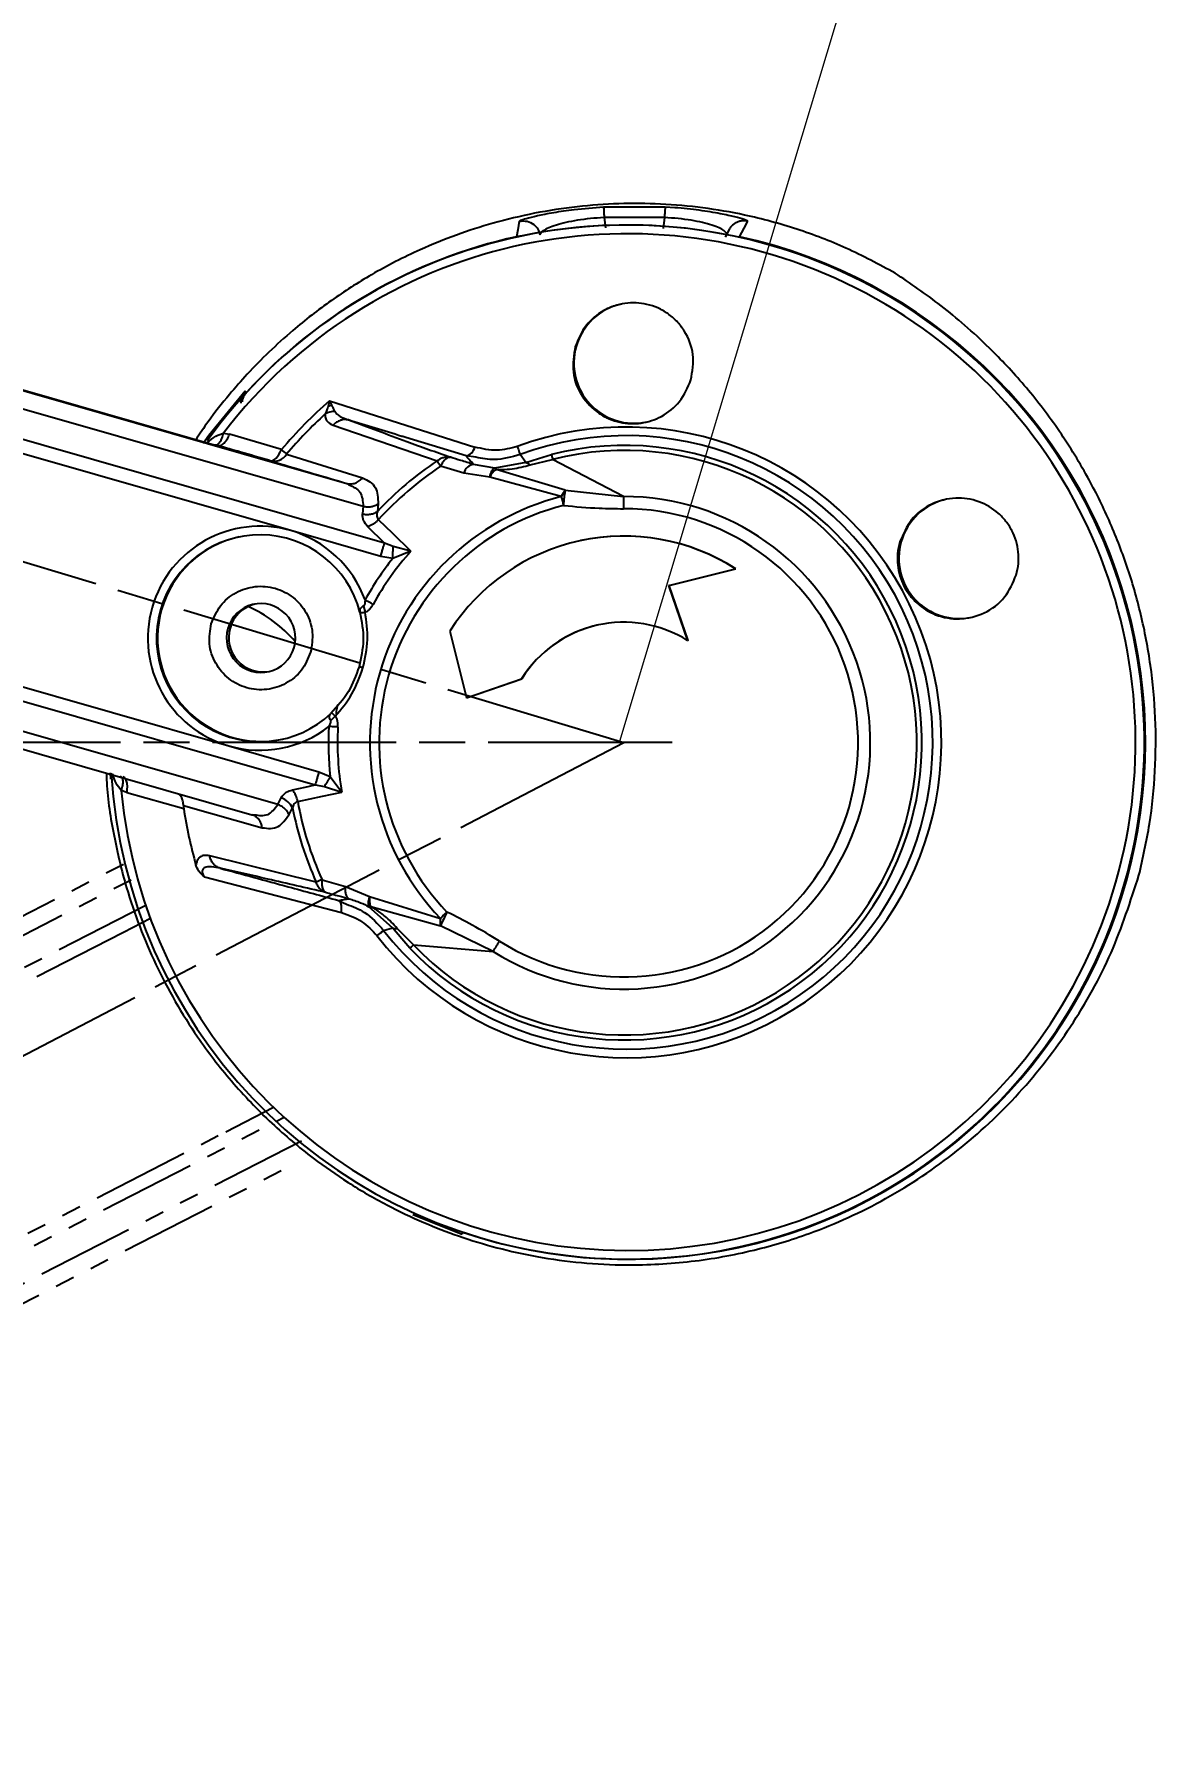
# Model space of a CAD drawing. Header units: millimetres. Extents: x 1486 to 4728, y 464 to 2757.
# Drawn here: x 4266.1 to 4339.3, y 1033.1 to 1144 of the extents above; entities that cross this region are included whole.
import ezdxf

# ---------------------------------------------------------------- set-up
doc = ezdxf.new("R2010")
doc.units = ezdxf.units.MM
doc.linetypes.add('AM_ISO08W050', pattern=[18, 12, -1.5, 3, -1.5])
doc.linetypes.add('PHANTOM', pattern=[12.7, 6.35, -1.27, 1.27, -1.27, 1.27, -1.27])
for name, color, linetype, lineweight in [('AM_5', 3, 'Continuous', 25), ('AM_7', 4, 'AM_ISO08W050', 25), ('标注', 3, 'Continuous', 13)]:
    doc.layers.add(name, color=color, linetype=linetype, lineweight=lineweight)
doc.styles.add('SLDTEXTSTYLE1', font='txt.shx', dxfattribs={"width": 0.7, "bigfont": 'gbcbig.shx'})
doc.dimstyles.new('SLDDIMSTYLE12$0', dxfattribs={"dimtxt": 12, "dimasz": 10, "dimexe": 0, "dimexo": 0.0625, "dimgap": 0.875, "dimtad": 1, "dimdec": 1, "dimlfac": 1.8, "dimrnd": 1e-09, "dimzin": 12, "dimdsep": 46, "dimtxsty": 'SLDTEXTSTYLE1', "dimcen": 0.09, "dimdle": 8.16, "dimclrd": 3, "dimclre": 3, "dimadec": 0, "dimazin": 3, "dimtfac": 1, "dimtdec": 1, "dimtofl": 0, "dimtmove": 0, "dimatfit": 3, "dimfxl": 0, "dimfrac": 2, "dimtolj": 1, "dimlwd": 5, "dimlwe": 5, "dimarcsym": 0})
doc.dimstyles.new('SLDDIMSTYLE12$2', dxfattribs={"dimtxt": 12, "dimasz": 10, "dimexe": 0, "dimexo": 0.0625, "dimgap": 0.875, "dimtad": 1, "dimdec": 1, "dimlfac": 1.8, "dimrnd": 1e-09, "dimzin": 12, "dimdsep": 46, "dimtxsty": 'SLDTEXTSTYLE1', "dimcen": 0.09, "dimdle": 8.16, "dimclrd": 3, "dimclre": 3, "dimadec": 0, "dimazin": 3, "dimtfac": 1, "dimtdec": 1, "dimtofl": 0, "dimtmove": 0, "dimatfit": 3, "dimfxl": 0, "dimfrac": 2, "dimtolj": 1, "dimlwd": 5, "dimlwe": 5, "dimarcsym": 0})

# ---------------------------------------------------------------- blocks, each defined once
blk = doc.blocks.new('*D67')
at = {"layer": 'Defpoints', "color": 0, "transparency": 16777216}
for p in [(4000.29, 1189.37), (4001.71, 1108.29), (4304.56, 1097.73), (4304.56, 1097.73), (4022.95, 950.95)]:
    blk.add_point(p, dxfattribs=at)
at = {"layer": '标注', "color": 3, "linetype": 'Continuous', "lineweight": 5, "transparency": 16777216}
blk.add_arc((4304.56, 1097.73), 303.03, 165.1292, 205.6373, dxfattribs=at)
at = {"layer": '标注', "color": 3, "transparency": 16777216}
for points in [[(4010.08, 1175.95), (4013.28, 1175.04), (4014.4, 1185.12)], [(4032.85, 967.36), (4029.87, 965.87), (4035.84, 957.67)]]:
    blk.add_solid(points, dxfattribs=at)
at = {"layer": '标注', "color": 0, "transparency": 16777216, "insert": (4008.71, 1069.85), "char_height": 10, "attachment_point": 5, "rotation": 275.3833, "style": 'SLDTEXTSTYLE1'}
blk.add_mtext('\\A1;60%%D', dxfattribs=at)
blk = doc.blocks.new('*D68')
at = {"layer": 'AM_5', "color": 3, "lineweight": 5, "transparency": 16777216}
blk.add_line((4054, 1097.76), (4052.54, 1097.76), dxfattribs=at)
at = {"layer": 'AM_5', "color": 3, "linetype": 'Continuous', "lineweight": 5, "transparency": 16777216}
blk.add_arc((4304.46, 1097.76), 251.91, 165.5129, 177.7254, dxfattribs=at)
at = {"layer": 'AM_5', "color": 3, "transparency": 16777216}
for points in [[(4058.95, 1161.23), (4062.16, 1160.33), (4063.25, 1170.41)], [(4054.41, 1107.72), (4051.07, 1107.79), (4052.54, 1097.76)]]:
    blk.add_solid(points, dxfattribs=at)
at = {"layer": 'Defpoints', "color": 0, "transparency": 16777216}
for p in [(4000.29, 1189.37), (4057.32, 1146.58), (4054.06, 1097.76), (4304.56, 1097.73), (4307.71, 1097.76)]:
    blk.add_point(p, dxfattribs=at)
at = {"layer": 'AM_5', "color": 0, "transparency": 16777216, "insert": (4048.43, 1135.48), "char_height": 12, "attachment_point": 5, "rotation": 81.6192, "style": 'SLDTEXTSTYLE1'}
blk.add_mtext('\\A1;15%%D', dxfattribs=at)
blk = doc.blocks.new('*D55')
at = {"layer": 'AM_5', "color": 3, "linetype": 'Continuous', "lineweight": 5, "transparency": 16777216}
for p, q in [((4067.63, 1170.33), (4085.06, 1228.19)), ((4312.48, 1159.69), (4094.63, 1225.3))]:
    blk.add_line(p, q, dxfattribs=at)
at = {"layer": 'AM_5', "color": 3, "lineweight": 5, "transparency": 16777216}
blk.add_line((4304.3, 1097.84), (4322.06, 1156.81), dxfattribs=at)
at = {"layer": 'AM_5', "color": 3, "transparency": 16777216}
for points in [[(4095.11, 1226.9), (4094.15, 1223.71), (4085.06, 1228.19)], [(4312.96, 1161.29), (4312, 1158.09), (4322.06, 1156.81)]]:
    blk.add_solid(points, dxfattribs=at)
at = {"layer": 'Defpoints', "color": 0, "transparency": 16777216}
for p in [(4085.06, 1228.19), (4067.61, 1170.27), (4304.28, 1097.78)]:
    blk.add_point(p, dxfattribs=at)
at = {"layer": 'AM_5', "color": 0, "transparency": 16777216, "insert": (4205.54, 1199.08), "char_height": 12, "attachment_point": 5, "rotation": 343.2384, "style": 'SLDTEXTSTYLE1'}
blk.add_mtext('\\A1;225', dxfattribs=at)

msp = doc.modelspace()

# ---------------------------------------------------------------- linework, layer by layer
at = {"color": 7, "linetype": 'Continuous', "lineweight": 25}
for p, q in [((4303.245, 1132.706), (4301.317, 1132.531)), ((4307.267, 1132.706), (4303.245, 1132.706)), ((4307.89, 1132.663), (4307.267, 1132.706)), ((4297.806, 1131.819), (4297.741, 1131.78)), ((4307.213, 1132.012), (4303.278, 1132.012)), ((4303.278, 1132.012), (4303.364, 1131.353)), ((4307.213, 1132.012), (4307.129, 1131.305)), ((4312.648, 1131.779), (4312.418, 1131.889)), ((4297.708, 1130.774), (4297.693, 1130.77)), ((4301.454, 1123.61), (4301.388, 1123.596)), ((4262.68, 1121.485), (4286.474, 1114.662)), ((4277.972, 1117.115), (4262.709, 1121.492)), ((4262.336, 1120.397), (4287.548, 1113.167)), ((4285.354, 1120.054), (4285.257, 1119.696)), ((4285.354, 1120.054), (4294.838, 1117.038)), ((4285.354, 1120.054), (4285.507, 1119.76)), ((4288.942, 1110.765), (4261.784, 1118.553)), ((4285.588, 1118.466), (4292.375, 1116.13)), ((4282.815, 1111.583), (4261.531, 1117.687)), ((4277.371, 1117.287), (4277.387, 1117.335)), ((4277.865, 1117.172), (4278.06, 1117.134)), ((4278.06, 1117.134), (4277.972, 1117.115)), ((4278.434, 1117.952), (4278.823, 1117.871)), ((4282.212, 1116.868), (4278.823, 1117.871)), ((4294.262, 1116.456), (4290.325, 1117.657)), ((4281.463, 1116.148), (4281.753, 1116.062)), ((4282.552, 1116.575), (4287.504, 1115.024)), ((4294.905, 1116.373), (4294.262, 1116.456)), ((4296.134, 1115.654), (4294.746, 1115.907)), ((4298.162, 1116.021), (4296.134, 1115.654)), ((4298.162, 1116.021), (4297.788, 1116.55)), ((4298.162, 1116.021), (4298.998, 1116.284)), ((4298.45, 1115.871), (4299.913, 1116.231)), ((4298.998, 1116.284), (4299.84, 1116.549)), ((4304.548, 1113.808), (4299.913, 1116.231)), ((4294.12, 1115.339), (4292.6, 1115.783)), ((4295.814, 1115.064), (4294.12, 1115.339)), ((4300.481, 1113.803), (4295.814, 1115.064)), ((4300.742, 1114.212), (4296.224, 1115.582)), ((4286.474, 1114.662), (4286.603, 1114.575)), ((4286.474, 1114.662), (4286.745, 1114.629)), ((4286.728, 1114.632), (4286.711, 1114.576)), ((4300.742, 1114.212), (4304.548, 1113.808)), ((4287.548, 1113.167), (4287.499, 1112.667)), ((4288.523, 1113.326), (4288.486, 1112.838)), ((4288.689, 1109.899), (4282.815, 1111.583)), ((4288.942, 1110.765), (4287.853, 1111.833)), ((4289.505, 1110.535), (4288.942, 1110.765)), ((4290.656, 1110.232), (4289.505, 1110.535)), ((4301.733, 1110.926), (4301.722, 1110.924)), ((4322.668, 1110.863), (4322.579, 1110.844)), ((4289.481, 1109.768), (4288.689, 1109.899)), ((4290.656, 1110.232), (4289.481, 1109.768)), ((4307.507, 1107.999), (4311.858, 1109.084)), ((4307.518, 1108.002), (4311.869, 1109.086)), ((4311.869, 1109.086), (4311.858, 1109.084)), ((4307.518, 1108.002), (4307.507, 1107.999)), ((4308.748, 1104.396), (4307.507, 1107.999)), ((4308.759, 1104.398), (4307.518, 1108.002)), ((4274.317, 1106.416), (4274.384, 1106.43)), ((4287.332, 1106.299), (4287.367, 1106.22)), ((4287.569, 1106.656), (4287.674, 1106.253)), ((4278.709, 1105.19), (4278.855, 1105.221)), ((4293.204, 1105.023), (4294.289, 1100.672)), ((4257.5, 1103.628), (4278.784, 1097.525)), ((4308.759, 1104.398), (4308.748, 1104.396)), ((4257.257, 1102.764), (4284.415, 1094.976)), ((4294.289, 1100.672), (4297.892, 1101.913)), ((4294.3, 1100.674), (4297.903, 1101.915)), ((4297.903, 1101.915), (4297.892, 1101.913)), ((4281.967, 1093.701), (4256.755, 1100.931)), ((4294.3, 1100.674), (4294.289, 1100.672)), ((4256.478, 1099.857), (4280.286, 1093.03)), ((4285.729, 1099.47), (4285.426, 1099.185)), ((4278.784, 1097.525), (4284.659, 1095.84)), ((4271.028, 1095.759), (4271.055, 1095.35)), ((4284.415, 1094.976), (4285.014, 1094.871)), ((4284.659, 1095.84), (4285.399, 1095.532)), ((4285.014, 1094.871), (4286.15, 1094.514)), ((4285.399, 1095.532), (4286.15, 1094.514)), ((4272.118, 1094.484), (4271.746, 1094.625)), ((4272.118, 1094.484), (4275.834, 1093.433)), ((4281.967, 1093.701), (4282.189, 1094.146)), ((4275.818, 1093.626), (4280.955, 1092.185)), ((4280.273, 1093.034), (4280.438, 1093.037)), ((4280.531, 1092.975), (4280.512, 1092.92)), ((4282.709, 1093.048), (4282.935, 1093.476)), ((4284.488, 1088.622), (4277.528, 1090.356)), ((4277.178, 1088.976), (4286.123, 1086.645)), ((4284.861, 1088.793), (4286.384, 1088.357)), ((4286.384, 1088.357), (4287.964, 1087.687)), ((4337.249, 1088.476), (4337.233, 1088.472)), ((4286.027, 1087.362), (4285.941, 1087.435)), ((4285.941, 1087.435), (4286.466, 1087.193)), ((4289.453, 1085.647), (4287.925, 1087.025)), ((4287.964, 1087.687), (4292.586, 1086.266)), ((4288.039, 1087.035), (4292.591, 1085.785)), ((4273.659, 1086.256), (4271.9, 1085.352)), ((4288.88, 1085.481), (4289.453, 1085.647)), ((4290.065, 1084.933), (4289.453, 1085.647)), ((4290.826, 1084.538), (4289.775, 1085.617)), ((4290.597, 1084.313), (4290.065, 1084.933)), ((4296.032, 1084.108), (4292.591, 1085.785)), ((4290.826, 1084.538), (4296.032, 1084.108)), ((4278.581, 1072.343), (4281.69, 1073.939)), ((4290.784, 1066.943), (4294.015, 1065.661)), ((4294.026, 1065.789), (4294.023, 1065.783)), ((4311.891, 1064.78), (4311.907, 1064.784))]:
    msp.add_line(p, q, dxfattribs=at)
at = {"color": 7, "linetype": 'PHANTOM', "lineweight": 25}
for p, q in [((4250.441, 1078.794), (4272.461, 1090.101)), ((4250.936, 1077.765), (4272.782, 1088.983)), ((4273.355, 1087.114), (4251.795, 1076.043)), ((4271.9, 1085.352), (4252.203, 1075.238)), ((4259.298, 1061.432), (4282.384, 1073.286)), ((4258.884, 1062.229), (4278.581, 1072.343)), ((4283.518, 1071.732), (4260.186, 1059.752)), ((4260.719, 1058.779), (4282.752, 1070.093))]:
    msp.add_line(p, q, dxfattribs=at)
at = {"color": 7, "linetype": 'Continuous', "lineweight": 25, "flags": 128}
for points in [[(4297.741, 1131.78), (4297.636, 1131.214), (4297.553, 1130.769)], [(4312.117, 1130.769), (4312.414, 1131.335), (4312.648, 1131.779)], [(4297.81, 1130.795), (4297.777, 1130.795), (4297.553, 1130.769)], [(4311.432, 1131.242), (4311.191, 1130.785), (4311.171, 1130.748)], [(4279.844, 1120.679), (4277.478, 1117.784), (4277.112, 1117.272)], [(4279.92, 1120.592), (4279.877, 1120.641), (4279.844, 1120.679)], [(4281.463, 1116.148), (4281.555, 1116.14), (4281.653, 1116.163), (4281.754, 1116.217), (4281.856, 1116.301), (4281.956, 1116.411), (4282.05, 1116.545), (4282.136, 1116.699), (4282.212, 1116.868)], [(4290.656, 1110.232), (4289.476, 1111.387), (4288.548, 1112.296)], [(4282.928, 1094.656), (4283.761, 1094.835), (4284.415, 1094.976)], [(4283.273, 1093.897), (4284.885, 1094.243), (4286.15, 1094.514)], [(4294.023, 1065.783), (4294.019, 1065.715), (4294.015, 1065.661)]]:
    msp.add_lwpolyline(points, dxfattribs=at)
at = {"color": 7, "linetype": 'Continuous', "lineweight": 25}
for centre, radius, start, end in [((4304.792, 1097.776), 33.749, 343.99795, 144.37216), ((4304.806, 1097.779), 33.75, 343.99967, 102.14019), ((4304.783, 1097.774), 33.187, 185.44631, 142.55572), ((4304.835, 1097.788), 33.776, 102.44988, 137.53256), ((4304.835, 1097.785), 33.778, 251.33315, 77.54961), ((4305.239, 1122.525), 3.937, 102.14289, 164.00219), ((4305.239, 1122.525), 3.937, 163.99967, 282.14019), ((4304.761, 1097.771), 29.55, 131.05303, 139.73783), ((4304.756, 1097.77), 29.098, 132.57575, 139.73778), ((4285.689, 1118.116), 1.245, 89.51081, 119.80629), ((4285.802, 1118.075), 1.71, 99.92431, 108.57758), ((4304.71, 1097.758), 20.585, 217.80792, 110.19454), ((4304.701, 1097.756), 20.025, 217.80792, 110.19454), ((4304.613, 1097.737), 19.408, 223.76375, 104.2387), ((4294.067, 1117.224), 0.793, 284.25693, 346.38415), ((4281.706, 1117.132), 1.013, 256.13749, 326.65871), ((4255.687, 1085.76), 40.882, 48.9186, 49.54784), ((4304.611, 1097.738), 22.091, 123.62673, 136.87996), ((4304.606, 1097.736), 19.081, 223.76387, 104.23864), ((4320.23, 1133.991), 33.09, 212.6677, 213.38343), ((4294.878, 1115.133), 0.785, 99.68998, 164.75306), ((4304.606, 1097.737), 21.676, 123.6355, 137.80261), ((4296.896, 1114.629), 1.166, 125.1911, 158.08506), ((4304.575, 1097.729), 16.587, 104.28896, 223.71352), ((4304.576, 1097.729), 16.079, 237.90451, 90.09862), ((4301.867, 1113.209), 1.507, 138.28952, 156.79982), ((4393.491, 1136.888), 95.831, 193.93929, 194.29763), ((4326.453, 1109.778), 3.937, 102.14289, 164.00219), ((4304.574, 1097.728), 15.988, 104.28897, 223.71351), ((4304.573, 1097.728), 15.284, 237.90204, 90.10104), ((4280.8, 1104.554), 7.312, 74.0024, 254.00006), ((4280.799, 1104.554), 7.312, 19.98893, 73.99815), ((4280.805, 1104.556), 6.75, 14.63064, 164.00143), ((4280.872, 1104.57), 6.75, 102.1429, 164.00218), ((4304.561, 1097.727), 13.499, 57.28113, 147.28505), ((4304.573, 1097.729), 13.499, 57.2812, 102.14227), ((4326.453, 1109.778), 3.937, 163.99967, 282.14019), ((4304.59, 1097.733), 19.317, 141.46177, 151.14852), ((4304.588, 1097.732), 18.717, 138.10256, 151.14854), ((4217.611, 979.857), 145.215, 60.91799, 61.15396), ((4280.805, 1104.555), 6.75, 163.9984, 313.36529), ((4280.872, 1104.57), 6.75, 163.99975, 282.14011), ((4280.872, 1104.57), 2.25, 343.99745, 164.00009), ((4281.017, 1104.601), 2.25, 104.03604, 164.00205), ((4276.41, 1098.549), 8.855, 40.83204, 65.81779), ((4280.872, 1104.57), 2.25, 163.99745, 344.00009), ((4281.018, 1104.601), 2.25, 163.99943, 280.24751), ((4304.561, 1097.727), 7.874, 57.88144, 147.88541), ((4304.573, 1097.729), 7.874, 102.14271, 147.88527), ((4280.8, 1104.553), 7.312, 253.99862, 308.0114), ((4304.591, 1097.732), 19.318, 176.85372, 186.53999), ((4304.59, 1097.732), 18.719, 176.85373, 189.89901), ((4304.792, 1097.774), 33.748, 183.43897, 344.001), ((4281.755, 1092.913), 1.307, 25.50508, 70.60837), ((4281.578, 1093.585), 1.723, 10.4509, 38.42547), ((4304.609, 1097.736), 21.678, 190.19887, 204.3629), ((4304.762, 1097.769), 29.252, 188.52543, 195.91771), ((4304.613, 1097.737), 22.093, 191.12072, 204.365), ((4343.693, 959.223), 142.302, 114.42078, 114.58603), ((4304.808, 1097.777), 33.748, 282.14308, 344.002), ((4294.04, 1086.041), 1.471, 171.18744, 190.00395), ((4418.477, 955.433), 181.565, 133.70869, 133.89737), ((4345.607, 1061.063), 58.497, 154.02865, 154.99957)]:
    msp.add_arc(centre, radius, start, end, dxfattribs=at)
for points, knots in [([(4322.282, 1128.382), (4321.225, 1128.952), (4319.195, 1130.047), (4315.881, 1131.308), (4311.875, 1132.403), (4307.023, 1133.047), (4301.4, 1132.865), (4296.944, 1131.977), (4293.594, 1130.894), (4290.915, 1129.805), (4288.166, 1128.39), (4285.402, 1126.614), (4283.193, 1124.894), (4281.393, 1123.261), (4280.02, 1121.86), (4278.698, 1120.35), (4277.566, 1118.927), (4276.882, 1117.903), (4276.616, 1117.504)], [0, 0, 0, 0, 0.0716141, 0.1376427, 0.2038002, 0.3043716, 0.402157, 0.5046925, 0.5521038, 0.6009821, 0.6712151, 0.7340966, 0.7994339, 0.8433201, 0.8852981, 0.9222529, 0.9697109, 1, 1, 1, 1]), ([(4301.317, 1132.531), (4300.855, 1132.466), (4299.919, 1132.334), (4298.877, 1132.118), (4298.113, 1131.928), (4297.909, 1131.856), (4297.806, 1131.819)], [0, 0, 0, 0, 0.2467046, 0.4997683, 0.7468748, 1, 1, 1, 1]), ([(4303.245, 1132.706), (4303.245, 1132.695), (4303.245, 1132.671), (4303.252, 1132.52), (4303.263, 1132.299), (4303.273, 1132.106), (4303.278, 1132.012)], [0, 0, 0, 0, 0.244843, 0.5001263, 0.7553423, 1, 1, 1, 1]), ([(4307.267, 1132.706), (4307.265, 1132.694), (4307.261, 1132.67), (4307.249, 1132.519), (4307.233, 1132.301), (4307.22, 1132.108), (4307.214, 1132.012)], [0, 0, 0, 0, 0.2506754, 0.4980464, 0.7510697, 1, 1, 1, 1]), ([(4312.418, 1131.889), (4312.243, 1131.942), (4311.898, 1132.046), (4310.876, 1132.272), (4309.543, 1132.503), (4308.438, 1132.61), (4307.89, 1132.663)], [0, 0, 0, 0, 0.2491031, 0.4901997, 0.7472817, 1, 1, 1, 1]), ([(4297.741, 1131.78), (4297.911, 1131.794), (4298.249, 1131.823), (4298.682, 1131.597), (4298.977, 1131.269), (4299.052, 1131.013), (4299.089, 1130.886)], [0, 0, 0, 0, 0.2799949, 0.5581407, 0.7800037, 1, 1, 1, 1]), ([(4303.278, 1132.012), (4302.975, 1131.995), (4302.369, 1131.961), (4301.512, 1131.844), (4300.756, 1131.693), (4299.922, 1131.462), (4299.211, 1131.157), (4299.13, 1130.977), (4299.089, 1130.886)], [0, 0, 0, 0, 0.1216848, 0.2436394, 0.3665866, 0.4908705, 0.7427966, 1, 1, 1, 1]), ([(4311.301, 1130.886), (4311.273, 1130.977), (4311.218, 1131.157), (4310.537, 1131.461), (4309.722, 1131.692), (4308.975, 1131.843), (4308.125, 1131.961), (4307.517, 1131.995), (4307.214, 1132.012)], [0, 0, 0, 0, 0.25669183, 0.50843056, 0.63281467, 0.75589912, 0.87804396, 1, 1, 1, 1]), ([(4312.648, 1131.779), (4312.574, 1131.791), (4312.426, 1131.815), (4312.198, 1131.794), (4311.98, 1131.73), (4311.78, 1131.625), (4311.608, 1131.48), (4311.491, 1131.349), (4311.447, 1131.261), (4311.436, 1131.24)], [0, 0, 0, 0, 0.1570011, 0.3172009, 0.4773885, 0.6343544, 0.7913438, 0.9515396, 1, 1, 1, 1]), ([(4338.194, 1089.087), (4338.443, 1090.196), (4338.943, 1092.414), (4339.289, 1095.877), (4339.314, 1099.358), (4338.997, 1102.795), (4338.363, 1106.128), (4337.441, 1109.309), (4336.264, 1112.314), (4334.747, 1115.359), (4332.876, 1118.347), (4330.686, 1121.165), (4328.104, 1123.907), (4325.174, 1126.437), (4323.261, 1127.723), (4322.282, 1128.382)], [0, 0, 0, 0, 0.0627951, 0.1255982, 0.1880794, 0.2505771, 0.3126556, 0.3746993, 0.4372762, 0.5009385, 0.5820109, 0.6649965, 0.7507977, 0.8724761, 1, 1, 1, 1]), ([(4308.946, 1121.423), (4309.037, 1121.976), (4309.216, 1123.057), (4308.711, 1124.393), (4308.048, 1125.251), (4307.456, 1125.76), (4306.795, 1126.134), (4306.09, 1126.37), (4305.362, 1126.47), (4304.632, 1126.435), (4303.915, 1126.264), (4303.001, 1125.855), (4301.972, 1125.002), (4301.589, 1124.08), (4301.388, 1123.596)], [0, 0, 0, 0, 0.1454096, 0.2843678, 0.3500183, 0.4113214, 0.4701235, 0.5269841, 0.5816264, 0.6365696, 0.6922624, 0.749136, 0.868448, 1, 1, 1, 1]), ([(4301.388, 1123.596), (4301.299, 1123.038), (4301.12, 1121.922), (4301.724, 1120.362), (4302.669, 1119.363), (4303.588, 1118.863), (4304.283, 1118.64), (4304.99, 1118.549), (4305.692, 1118.584), (4306.383, 1118.745), (4307.292, 1119.138), (4308.339, 1119.982), (4308.736, 1120.923), (4308.946, 1121.423)], [0, 0, 0, 0, 0.1426319, 0.2854821, 0.4161443, 0.4747377, 0.529504, 0.5816768, 0.6338546, 0.6858561, 0.7410149, 0.8625746, 1, 1, 1, 1]), ([(4279.844, 1120.679), (4279.789, 1120.612), (4279.682, 1120.482), (4279.584, 1120.25), (4279.542, 1120.05), (4279.552, 1119.931), (4279.555, 1119.893)], [0, 0, 0, 0, 0.3001412, 0.5845824, 0.8690123, 1, 1, 1, 1]), ([(4279.92, 1120.592), (4279.868, 1120.527), (4279.764, 1120.396), (4279.671, 1120.19), (4279.651, 1120.052), (4279.643, 1119.997)], [0, 0, 0, 0, 0.3723099, 0.7541245, 1, 1, 1, 1]), ([(4285.07, 1119.197), (4285.068, 1119.106), (4285.064, 1118.913), (4285.222, 1118.643), (4285.443, 1118.536), (4285.588, 1118.466)], [0, 0, 0, 0, 0.2320046, 0.4979825, 1, 1, 1, 1]), ([(4285.257, 1119.696), (4285.223, 1119.592), (4285.166, 1119.414), (4285.098, 1119.261), (4285.07, 1119.197)], [0, 0, 0, 0, 0.5830316, 1, 1, 1, 1]), ([(4285.699, 1119.361), (4285.669, 1119.427), (4285.614, 1119.548), (4285.541, 1119.693), (4285.507, 1119.76)], [0, 0, 0, 0, 0.5364801, 1, 1, 1, 1]), ([(4285.699, 1119.361), (4285.737, 1119.305), (4285.824, 1119.175), (4286.121, 1118.981), (4286.402, 1118.875), (4286.591, 1118.803)], [0, 0, 0, 0, 0.2031095, 0.4647797, 1, 1, 1, 1]), ([(4286.591, 1118.803), (4286.505, 1118.818), (4286.329, 1118.849), (4286.056, 1118.794), (4285.797, 1118.67), (4285.656, 1118.533), (4285.588, 1118.466)], [0, 0, 0, 0, 0.2454954, 0.5, 0.7545047, 1, 1, 1, 1]), ([(4286.591, 1118.803), (4287.844, 1118.341), (4289.998, 1117.546), (4292.292, 1116.714), (4293.251, 1116.367)], [0, 0, 0, 0, 0.5820752, 1, 1, 1, 1]), ([(4290.325, 1117.657), (4290.242, 1117.683), (4288.979, 1118.068), (4287.744, 1118.448), (4286.591, 1118.803)], [0, 0, 0, 0, 0.0662016, 1, 1, 1, 1]), ([(4277.387, 1117.335), (4277.561, 1117.488), (4277.868, 1117.755), (4278.264, 1117.892), (4278.434, 1117.952)], [0, 0, 0, 0, 0.5684211, 1, 1, 1, 1]), ([(4277.865, 1117.172), (4277.919, 1117.178), (4278.031, 1117.19), (4278.198, 1117.358), (4278.343, 1117.616), (4278.404, 1117.842), (4278.434, 1117.952)], [0, 0, 0, 0, 0.2432266, 0.5000017, 0.7567759, 1, 1, 1, 1]), ([(4278.06, 1117.134), (4278.121, 1117.13), (4278.248, 1117.121), (4278.465, 1117.272), (4278.671, 1117.528), (4278.774, 1117.759), (4278.824, 1117.871)], [0, 0, 0, 0, 0.2423334, 0.4999392, 0.757578, 1, 1, 1, 1]), ([(4281.463, 1116.148), (4280.822, 1116.334), (4279.686, 1116.663), (4278.553, 1116.991), (4278.06, 1117.134)], [0, 0, 0, 0, 0.5642907, 1, 1, 1, 1]), ([(4297.604, 1117.078), (4297.163, 1116.961), (4296.215, 1116.71), (4295.318, 1116.923), (4294.838, 1117.038)], [0, 0, 0, 0, 0.4644483, 1, 1, 1, 1]), ([(4281.753, 1116.062), (4282.607, 1115.809), (4284.161, 1115.348), (4285.756, 1114.875), (4286.474, 1114.662)], [0, 0, 0, 0, 0.5495061, 1, 1, 1, 1]), ([(4293.25, 1116.367), (4293.199, 1116.368), (4293.129, 1116.369), (4293.015, 1116.313), (4292.901, 1116.228), (4292.748, 1116.057), (4292.649, 1115.875), (4292.599, 1115.784)], [0, 0, 0, 0, 0.2498451, 0.3419699, 0.5003268, 0.7501647, 1, 1, 1, 1]), ([(4294.746, 1115.907), (4294.469, 1115.992), (4293.969, 1116.145), (4293.473, 1116.298), (4293.251, 1116.367)], [0, 0, 0, 0, 0.5530907, 1, 1, 1, 1]), ([(4294.746, 1115.907), (4294.655, 1116.01), (4294.492, 1116.193), (4294.332, 1116.376), (4294.262, 1116.456)], [0, 0, 0, 0, 0.5617548, 1, 1, 1, 1]), ([(4297.788, 1116.55), (4297.227, 1116.388), (4296.256, 1116.106), (4295.306, 1116.294), (4294.905, 1116.373)], [0, 0, 0, 0, 0.5775061, 1, 1, 1, 1]), ([(4296.224, 1115.582), (4296.352, 1115.578), (4296.707, 1115.565), (4297.459, 1115.611), (4298.061, 1115.769), (4298.45, 1115.871)], [0, 0, 0, 0, 0.1685681, 0.4640042, 1, 1, 1, 1]), ([(4298.162, 1116.021), (4298.204, 1116.019), (4298.29, 1116.015), (4298.396, 1115.919), (4298.45, 1115.871)], [0, 0, 0, 0, 0.5021576, 1, 1, 1, 1]), ([(4286.745, 1114.629), (4286.841, 1114.641), (4287.031, 1114.666), (4287.296, 1114.807), (4287.436, 1114.953), (4287.504, 1115.024)], [0, 0, 0, 0, 0.3395659, 0.6771788, 1, 1, 1, 1]), ([(4287.504, 1115.024), (4287.841, 1114.859), (4288.467, 1114.553), (4288.505, 1113.713), (4288.523, 1113.326)], [0, 0, 0, 0, 0.5395057, 1, 1, 1, 1]), ([(4295.814, 1115.064), (4295.834, 1115.146), (4295.874, 1115.31), (4295.954, 1115.494), (4296.033, 1115.605), (4296.094, 1115.644), (4296.124, 1115.653), (4296.133, 1115.654), (4296.134, 1115.654)], [0, 0, 0, 0, 0.2498824, 0.4997694, 0.7496604, 0.9255481, 0.9908934, 1, 1, 1, 1]), ([(4296.224, 1115.582), (4296.224, 1115.582), (4296.224, 1115.582), (4296.224, 1115.582), (4296.223, 1115.582), (4296.21, 1115.602), (4296.182, 1115.636), (4296.15, 1115.648), (4296.134, 1115.654)], [0, 0, 0, 0, 0.0000335, 0.000106, 0.0003683, 0.001362, 0.4820163, 1, 1, 1, 1]), ([(4286.603, 1114.575), (4286.893, 1114.445), (4287.469, 1114.188), (4287.522, 1113.505), (4287.548, 1113.167)], [0, 0, 0, 0, 0.504897, 1, 1, 1, 1]), ([(4300.628, 1113.222), (4300.639, 1113.306), (4300.663, 1113.482), (4300.679, 1113.749), (4300.726, 1114.016), (4300.736, 1114.144), (4300.742, 1114.212)], [0, 0, 0, 0, 0.2100867, 0.4354712, 0.6954439, 1, 1, 1, 1]), ([(4330.181, 1108.68), (4330.238, 1108.929), (4330.351, 1109.416), (4330.338, 1110.18), (4330.193, 1110.911), (4329.916, 1111.59), (4329.522, 1112.204), (4328.845, 1112.924), (4327.723, 1113.578), (4326.16, 1113.801), (4324.593, 1113.389), (4323.25, 1112.394), (4322.8, 1111.353), (4322.579, 1110.844)], [0, 0, 0, 0, 0.0608535, 0.1193328, 0.1758288, 0.2307749, 0.2847904, 0.339989, 0.4550176, 0.579343, 0.7165648, 0.8612718, 1, 1, 1, 1]), ([(4287.499, 1112.666), (4287.586, 1112.653), (4287.761, 1112.626), (4288.026, 1112.649), (4288.278, 1112.716), (4288.417, 1112.797), (4288.486, 1112.838)], [0, 0, 0, 0, 0.2465031, 0.5000051, 0.7535045, 1, 1, 1, 1]), ([(4287.853, 1111.833), (4287.744, 1111.963), (4287.513, 1112.239), (4287.504, 1112.519), (4287.499, 1112.667)], [0, 0, 0, 0, 0.471381, 1, 1, 1, 1]), ([(4287.548, 1113.167), (4287.631, 1113.153), (4287.802, 1113.126), (4288.062, 1113.146), (4288.312, 1113.208), (4288.453, 1113.287), (4288.523, 1113.326)], [0, 0, 0, 0, 0.2424888, 0.4944094, 0.7492399, 1, 1, 1, 1]), ([(4288.486, 1112.838), (4288.458, 1112.734), (4288.418, 1112.588), (4288.466, 1112.401), (4288.522, 1112.33), (4288.548, 1112.296)], [0, 0, 0, 0, 0.5578773, 0.7889784, 1, 1, 1, 1]), ([(4300.628, 1113.222), (4301.405, 1113.15), (4302.708, 1113.03), (4304.017, 1113.017), (4304.546, 1113.012)], [0, 0, 0, 0, 0.5961974, 1, 1, 1, 1]), ([(4288.548, 1112.296), (4288.495, 1112.244), (4288.388, 1112.138), (4288.211, 1112.006), (4288.029, 1111.899), (4287.912, 1111.855), (4287.853, 1111.833)], [0, 0, 0, 0, 0.2474529, 0.4999677, 0.7524992, 1, 1, 1, 1]), ([(4289.481, 1109.768), (4289.483, 1109.838), (4289.487, 1109.98), (4289.493, 1110.185), (4289.5, 1110.374), (4289.504, 1110.482), (4289.506, 1110.535)], [0, 0, 0, 0, 0.250968, 0.5042543, 0.7553572, 1, 1, 1, 1]), ([(4322.579, 1110.844), (4322.52, 1110.588), (4322.408, 1110.102), (4322.422, 1109.342), (4322.563, 1108.626), (4322.83, 1107.959), (4323.208, 1107.358), (4323.862, 1106.644), (4324.967, 1105.971), (4326.533, 1105.714), (4328.13, 1106.112), (4329.505, 1107.118), (4329.962, 1108.173), (4330.181, 1108.68)], [0, 0, 0, 0, 0.06397863, 0.1218211, 0.17743232, 0.23069626, 0.2827302, 0.33609245, 0.449634, 0.58030579, 0.7241629, 0.86755986, 1, 1, 1, 1]), ([(4287.671, 1107.054), (4287.668, 1106.97), (4287.663, 1106.85), (4287.626, 1106.723), (4287.595, 1106.674), (4287.577, 1106.662), (4287.569, 1106.656)], [0, 0, 0, 0, 0.5873569, 0.8346977, 0.9249512, 1, 1, 1, 1]), ([(4287.336, 1106.261), (4287.45, 1105.658), (4287.668, 1104.511), (4287.408, 1103.278), (4287.285, 1102.693)], [0, 0, 0, 0, 0.5248896, 1, 1, 1, 1]), ([(4287.569, 1106.656), (4287.527, 1106.634), (4287.443, 1106.588), (4287.358, 1106.486), (4287.314, 1106.379), (4287.329, 1106.298), (4287.336, 1106.261)], [0, 0, 0, 0, 0.2175002, 0.4456339, 0.7453176, 1, 1, 1, 1]), ([(4287.674, 1106.253), (4287.63, 1106.242), (4287.54, 1106.22), (4287.43, 1106.211), (4287.357, 1106.216), (4287.342, 1106.246), (4287.336, 1106.261)], [0, 0, 0, 0, 0.2175407, 0.446787, 0.7432095, 1, 1, 1, 1]), ([(4287.532, 1102.619), (4287.666, 1103.237), (4287.933, 1104.476), (4287.761, 1105.66), (4287.674, 1106.253)], [0, 0, 0, 0, 0.4984638, 1, 1, 1, 1]), ([(4288.194, 1106.764), (4288.128, 1106.657), (4288.026, 1106.494), (4287.838, 1106.326), (4287.728, 1106.277), (4287.674, 1106.253)], [0, 0, 0, 0, 0.4918514, 0.7535128, 1, 1, 1, 1]), ([(4287.285, 1102.693), (4287.079, 1102.131), (4286.646, 1100.949), (4285.855, 1100.096), (4285.44, 1099.648)], [0, 0, 0, 0, 0.4752705, 1, 1, 1, 1]), ([(4285.729, 1099.47), (4286.119, 1099.928), (4286.891, 1100.837), (4287.32, 1102.029), (4287.532, 1102.619)], [0, 0, 0, 0, 0.5045108, 1, 1, 1, 1]), ([(4287.532, 1102.619), (4287.496, 1102.63), (4287.423, 1102.651), (4287.344, 1102.675), (4287.293, 1102.69), (4287.287, 1102.692), (4287.284, 1102.693)], [0, 0, 0, 0, 0.2492627, 0.5044271, 0.7572703, 1, 1, 1, 1]), ([(4285.426, 1099.185), (4285.404, 1099.223), (4285.36, 1099.303), (4285.338, 1099.423), (4285.356, 1099.548), (4285.41, 1099.613), (4285.44, 1099.648)], [0, 0, 0, 0, 0.2051839, 0.4197613, 0.6800214, 1, 1, 1, 1]), ([(4285.729, 1099.47), (4285.696, 1099.504), (4285.627, 1099.576), (4285.545, 1099.638), (4285.477, 1099.667), (4285.453, 1099.655), (4285.44, 1099.648)], [0, 0, 0, 0, 0.2283661, 0.4781223, 0.7150622, 1, 1, 1, 1]), ([(4285.899, 1098.759), (4285.899, 1098.883), (4285.9, 1099.075), (4285.831, 1099.319), (4285.762, 1099.421), (4285.729, 1099.47)], [0, 0, 0, 0, 0.4836103, 0.7508269, 1, 1, 1, 1]), ([(4285.81, 1099.573), (4285.806, 1099.643), (4285.791, 1099.869), (4285.862, 1100.087), (4285.911, 1100.237)], [0, 0, 0, 0, 0.3105302, 1, 1, 1, 1]), ([(4285.302, 1098.793), (4285.344, 1098.865), (4285.403, 1098.968), (4285.439, 1099.095), (4285.44, 1099.155), (4285.431, 1099.175), (4285.426, 1099.185)], [0, 0, 0, 0, 0.5788982, 0.8325061, 0.9242536, 1, 1, 1, 1]), ([(4270.786, 1095.754), (4270.791, 1095.547), (4270.829, 1094.193), (4271.237, 1091.678), (4272.173, 1087.677), (4273.887, 1083.205), (4276.302, 1078.996), (4278.93, 1075.569), (4281.469, 1072.912), (4284.056, 1070.73), (4286.583, 1068.968), (4288.998, 1067.567), (4291.416, 1066.417), (4294.645, 1065.167), (4299.044, 1064.011), (4304.184, 1063.529), (4308.949, 1063.79), (4312.955, 1064.508), (4317.241, 1065.803), (4321.765, 1067.868), (4326.393, 1070.966), (4330.471, 1074.774), (4333.854, 1079.156), (4336.538, 1083.967), (4337.642, 1087.383), (4338.194, 1089.087)], [0, 0, 0, 0, 0.00690461, 0.0451883, 0.08283495, 0.13974833, 0.19650273, 0.2340919, 0.27350438, 0.30976804, 0.3380985, 0.36810574, 0.39538295, 0.42019079, 0.47424837, 0.53427599, 0.57764847, 0.62021225, 0.65871271, 0.71468253, 0.77202122, 0.82888477, 0.88558838, 0.94288579, 1, 1, 1, 1]), ([(4271.746, 1094.625), (4271.627, 1094.774), (4271.366, 1095.102), (4271.249, 1095.494), (4271.185, 1095.707)], [0, 0, 0, 0, 0.4544713, 1, 1, 1, 1]), ([(4271.673, 1095.578), (4271.716, 1095.546), (4271.805, 1095.479), (4271.859, 1095.253), (4271.846, 1094.959), (4271.779, 1094.734), (4271.746, 1094.624)], [0, 0, 0, 0, 0.2407228, 0.4965557, 0.7542523, 1, 1, 1, 1]), ([(4272.118, 1094.484), (4272.135, 1094.605), (4272.17, 1094.855), (4272.13, 1095.179), (4272.026, 1095.42), (4271.913, 1095.478), (4271.858, 1095.506)], [0, 0, 0, 0, 0.2424241, 0.5000639, 0.757669, 1, 1, 1, 1]), ([(4285.399, 1095.532), (4285.364, 1095.472), (4285.293, 1095.351), (4285.19, 1095.175), (4285.095, 1095.01), (4285.041, 1094.917), (4285.014, 1094.871)], [0, 0, 0, 0, 0.2477926, 0.5000002, 0.7522078, 1, 1, 1, 1]), ([(4275.818, 1093.626), (4275.81, 1093.727), (4275.792, 1093.945), (4275.675, 1094.222), (4275.546, 1094.347), (4275.483, 1094.407)], [0, 0, 0, 0, 0.31238, 0.6677205, 1, 1, 1, 1]), ([(4280.438, 1093.037), (4280.748, 1092.989), (4281.366, 1092.894), (4281.767, 1093.433), (4281.967, 1093.701)], [0, 0, 0, 0, 0.5010464, 1, 1, 1, 1]), ([(4282.709, 1093.048), (4282.67, 1093.119), (4282.593, 1093.261), (4282.414, 1093.447), (4282.203, 1093.602), (4282.045, 1093.669), (4281.967, 1093.701)], [0, 0, 0, 0, 0.2507607, 0.5055916, 0.7575122, 1, 1, 1, 1]), ([(4282.189, 1094.146), (4282.282, 1094.279), (4282.44, 1094.507), (4282.784, 1094.612), (4282.928, 1094.656)], [0, 0, 0, 0, 0.5822537, 1, 1, 1, 1]), ([(4283.273, 1093.897), (4283.227, 1093.88), (4283.132, 1093.845), (4283.001, 1093.705), (4282.961, 1093.567), (4282.935, 1093.476)], [0, 0, 0, 0, 0.2413974, 0.5018091, 1, 1, 1, 1]), ([(4275.818, 1093.626), (4275.819, 1093.591), (4275.821, 1093.527), (4275.83, 1093.462), (4275.834, 1093.433)], [0, 0, 0, 0, 0.5485339, 1, 1, 1, 1]), ([(4280.522, 1092.918), (4280.521, 1092.918), (4280.453, 1092.982), (4280.363, 1093.008), (4280.273, 1093.034)], [0, 0, 0, 0, 0.006595, 1, 1, 1, 1]), ([(4280.955, 1092.185), (4280.935, 1092.282), (4280.894, 1092.479), (4280.744, 1092.738), (4280.596, 1092.858), (4280.522, 1092.918)], [0, 0, 0, 0, 0.3235264, 0.6618766, 1, 1, 1, 1]), ([(4280.955, 1092.185), (4281.327, 1092.139), (4282.016, 1092.055), (4282.49, 1092.735), (4282.709, 1093.048)], [0, 0, 0, 0, 0.5390753, 1, 1, 1, 1]), ([(4277.528, 1090.356), (4277.384, 1090.377), (4277.129, 1090.414), (4276.853, 1090.266), (4276.691, 1090.04), (4276.651, 1089.84), (4276.632, 1089.747)], [0, 0, 0, 0, 0.37521, 0.6669858, 0.8447724, 1, 1, 1, 1]), ([(4278.201, 1089.543), (4278.12, 1089.575), (4277.955, 1089.641), (4277.752, 1089.832), (4277.597, 1090.073), (4277.551, 1090.263), (4277.528, 1090.356)], [0, 0, 0, 0, 0.2454954, 0.5, 0.7545046, 1, 1, 1, 1]), ([(4277.178, 1088.976), (4277.048, 1089.088), (4276.806, 1089.295), (4276.687, 1089.605), (4276.632, 1089.747)], [0, 0, 0, 0, 0.5416834, 1, 1, 1, 1]), ([(4278.201, 1089.543), (4278.017, 1089.582), (4277.704, 1089.65), (4277.361, 1089.641), (4277.181, 1089.576), (4277.097, 1089.514), (4277.044, 1089.432), (4277.029, 1089.325), (4277.054, 1089.207), (4277.105, 1089.089), (4277.153, 1089.016), (4277.178, 1088.976)], [0, 0, 0, 0, 0.3392548, 0.5783472, 0.6635743, 0.7304267, 0.7889961, 0.8436092, 0.8910481, 0.9412032, 1, 1, 1, 1]), ([(4278.201, 1089.543), (4279.679, 1089.142), (4282.233, 1088.449), (4284.842, 1087.735), (4285.941, 1087.435)], [0, 0, 0, 0, 0.5786818, 1, 1, 1, 1]), ([(4285.106, 1087.962), (4283.833, 1088.256), (4281.466, 1088.803), (4279.233, 1089.309), (4278.201, 1089.543)], [0, 0, 0, 0, 0.53796346, 1, 1, 1, 1]), ([(4285.106, 1087.962), (4285.036, 1087.99), (4284.895, 1088.045), (4284.718, 1088.197), (4284.573, 1088.389), (4284.516, 1088.544), (4284.487, 1088.622)], [0, 0, 0, 0, 0.249989, 0.5000113, 0.7500081, 1, 1, 1, 1]), ([(4286.384, 1088.357), (4286.378, 1088.259), (4286.366, 1088.057), (4286.409, 1087.81), (4286.491, 1087.626), (4286.575, 1087.576), (4286.616, 1087.552)], [0, 0, 0, 0, 0.2446171, 0.4999989, 0.7553814, 1, 1, 1, 1]), ([(4285.106, 1087.962), (4285.391, 1087.885), (4285.892, 1087.749), (4286.397, 1087.612), (4286.616, 1087.552)], [0, 0, 0, 0, 0.5669451, 1, 1, 1, 1]), ([(4285.941, 1087.435), (4286.066, 1087.457), (4286.29, 1087.497), (4286.516, 1087.535), (4286.616, 1087.552)], [0, 0, 0, 0, 0.5582261, 1, 1, 1, 1]), ([(4286.123, 1086.645), (4286.132, 1086.742), (4286.148, 1086.941), (4286.117, 1087.18), (4286.073, 1087.326), (4286.032, 1087.358), (4286.027, 1087.362)], [0, 0, 0, 0, 0.3058422, 0.6271066, 0.9505017, 1, 1, 1, 1]), ([(4286.466, 1087.193), (4286.868, 1087.04), (4287.795, 1086.688), (4288.487, 1085.917), (4288.88, 1085.481)], [0, 0, 0, 0, 0.43349735, 1, 1, 1, 1]), ([(4286.616, 1087.552), (4286.871, 1087.475), (4287.312, 1087.342), (4287.744, 1087.119), (4287.925, 1087.025)], [0, 0, 0, 0, 0.5802265, 1, 1, 1, 1]), ([(4287.964, 1087.687), (4287.938, 1087.607), (4287.885, 1087.448), (4287.856, 1087.251), (4287.865, 1087.117), (4287.895, 1087.055), (4287.915, 1087.034), (4287.922, 1087.028), (4287.924, 1087.026), (4287.925, 1087.025)], [0, 0, 0, 0, 0.2498868, 0.4997726, 0.7496574, 0.9252916, 0.9752659, 0.9907836, 1, 1, 1, 1]), ([(4287.925, 1087.025), (4287.941, 1087.021), (4287.966, 1087.016), (4288.003, 1087.023), (4288.024, 1087.03), (4288.035, 1087.034), (4288.039, 1087.035)], [0, 0, 0, 0, 0.4977473, 0.7571245, 0.91733, 1, 1, 1, 1]), ([(4287.965, 1087.687), (4287.956, 1087.551), (4287.94, 1087.28), (4288.006, 1087.117), (4288.039, 1087.035)], [0, 0, 0, 0, 0.50000164, 1, 1, 1, 1]), ([(4289.775, 1085.617), (4289.517, 1085.892), (4289.09, 1086.346), (4288.513, 1086.754), (4288.191, 1086.95), (4288.08, 1087.012), (4288.039, 1087.035)], [0, 0, 0, 0, 0.5043385, 0.834166, 0.9378931, 1, 1, 1, 1]), ([(4286.123, 1086.645), (4286.589, 1086.486), (4287.462, 1086.189), (4288.133, 1085.474), (4288.446, 1085.139)], [0, 0, 0, 0, 0.5331504, 1, 1, 1, 1]), ([(4296.451, 1084.781), (4295.863, 1085.138), (4294.744, 1085.817), (4293.573, 1086.402), (4293.017, 1086.68)], [0, 0, 0, 0, 0.5256141, 1, 1, 1, 1]), ([(4289.453, 1085.647), (4289.49, 1085.626), (4289.563, 1085.582), (4289.705, 1085.605), (4289.775, 1085.617)], [0, 0, 0, 0, 0.5000001, 1, 1, 1, 1]), ([(4294.023, 1065.784), (4294.023, 1065.784), (4294.023, 1065.783), (4294.023, 1065.783), (4294.023, 1065.783)], [0, 0, 0, 0, 0.56, 1, 1, 1, 1])]:
    msp.add_open_spline(points, degree=3, knots=knots, dxfattribs=at)
for points in [[(4297.604, 1117.078), (4297.629, 1117.006), (4297.681, 1116.863), (4297.738, 1116.702), (4297.777, 1116.587), (4297.785, 1116.563), (4297.788, 1116.55)], [(4292.377, 1116.132), (4292.442, 1116.183), (4292.574, 1116.285), (4292.798, 1116.371), (4293.028, 1116.407), (4293.176, 1116.38), (4293.25, 1116.367)], [(4299.84, 1116.549), (4299.844, 1116.527), (4299.852, 1116.484), (4299.892, 1116.315), (4299.913, 1116.231)], [(4304.548, 1113.808), (4304.547, 1113.753), (4304.546, 1113.643), (4304.546, 1113.445), (4304.546, 1113.233), (4304.546, 1113.086), (4304.546, 1113.012)], [(4288.689, 1109.899), (4288.713, 1109.982), (4288.762, 1110.15), (4288.83, 1110.386), (4288.893, 1110.6), (4288.926, 1110.71), (4288.942, 1110.765)], [(4277.628, 1105.5), (4277.799, 1105.911), (4278.14, 1106.732), (4279.199, 1107.597), (4280.479, 1108.011), (4281.827, 1107.898), (4283.029, 1107.279), (4283.895, 1106.25), (4284.335, 1104.955), (4284.189, 1104.078), (4284.116, 1103.639)], [(4284.116, 1103.639), (4283.946, 1103.229), (4283.605, 1102.408), (4282.545, 1101.543), (4281.266, 1101.129), (4279.918, 1101.241), (4278.715, 1101.86), (4277.85, 1102.889), (4277.409, 1104.184), (4277.555, 1105.061), (4277.628, 1105.5)], [(4285.899, 1098.759), (4285.806, 1098.765), (4285.62, 1098.775), (4285.408, 1098.787), (4285.302, 1098.793)], [(4284.659, 1095.84), (4284.635, 1095.757), (4284.587, 1095.59), (4284.52, 1095.353), (4284.46, 1095.14), (4284.43, 1095.031), (4284.415, 1094.976)], [(4284.861, 1088.793), (4284.854, 1088.69), (4284.842, 1088.484), (4284.887, 1088.23), (4284.973, 1088.039), (4285.062, 1087.988), (4285.106, 1087.962)], [(4288.446, 1085.139), (4288.506, 1085.186), (4288.625, 1085.279), (4288.759, 1085.384), (4288.852, 1085.458), (4288.87, 1085.473), (4288.88, 1085.481)], [(4296.032, 1084.108), (4296.061, 1084.154), (4296.118, 1084.247), (4296.222, 1084.414), (4296.334, 1084.594), (4296.412, 1084.719), (4296.451, 1084.781)], [(4290.597, 1084.313), (4290.611, 1084.328), (4290.641, 1084.358), (4290.764, 1084.478), (4290.826, 1084.538)]]:
    msp.add_open_spline(points, degree=3, dxfattribs=at)
at = {"layer": 'AM_7'}
for p, q in [((4304.561, 1097.727), (4000.294, 1189.368)), ((4304.561, 1097.727), (4022.949, 950.952)), ((4307.71, 1097.758), (4054.058, 1097.758))]:
    msp.add_line(p, q, dxfattribs=at)

# ---------------------------------------------------------------- dimensions: what is measured, and where the dimension line sits
at = {"layer": 'AM_5'}
dim = msp.add_linear_dim(base=(4085.056, 1228.187), p1=(4304.28, 1097.785), p2=(4067.611, 1170.267), angle=163.23837, text='225', dimstyle='SLDDIMSTYLE12$0', override={"dimlfac": 1, "dimpost": ''}, dxfattribs=at)
dim.commit()
dim.dimension.update_dxf_attribs({"geometry": '*D55', "text_midpoint": (4205.539, 1199.079)})
dim = msp.add_angular_dim_2l(base=(4057.318, 1146.578), line1=((4304.561, 1097.727), (4000.294, 1189.368)), line2=((4307.71, 1097.758), (4054.058, 1097.758)), text='15%%D', dimstyle='SLDDIMSTYLE12$2', override={"dimlfac": 1, "dimpost": ''}, dxfattribs=at)
dim.commit()
dim.dimension.update_dxf_attribs({"geometry": '*D68', "text_midpoint": (4048.431, 1135.477)})
at = {"layer": '标注'}
dim = msp.add_angular_dim_2l(base=(4001.714, 1108.294), line1=((4304.561, 1097.727), (4000.294, 1189.368)), line2=((4304.561, 1097.727), (4022.949, 950.952)), text='60%%D', dimstyle='SLDDIMSTYLE12$2', override={"dimtxt": 10, "dimadec": 3, "dimtdec": 3, "dimtzin": 0}, dxfattribs=at)
dim.commit()
dim.dimension.update_dxf_attribs({"geometry": '*D67', "text_midpoint": (4008.715, 1069.848)})

doc.saveas('drawing.dxf')
